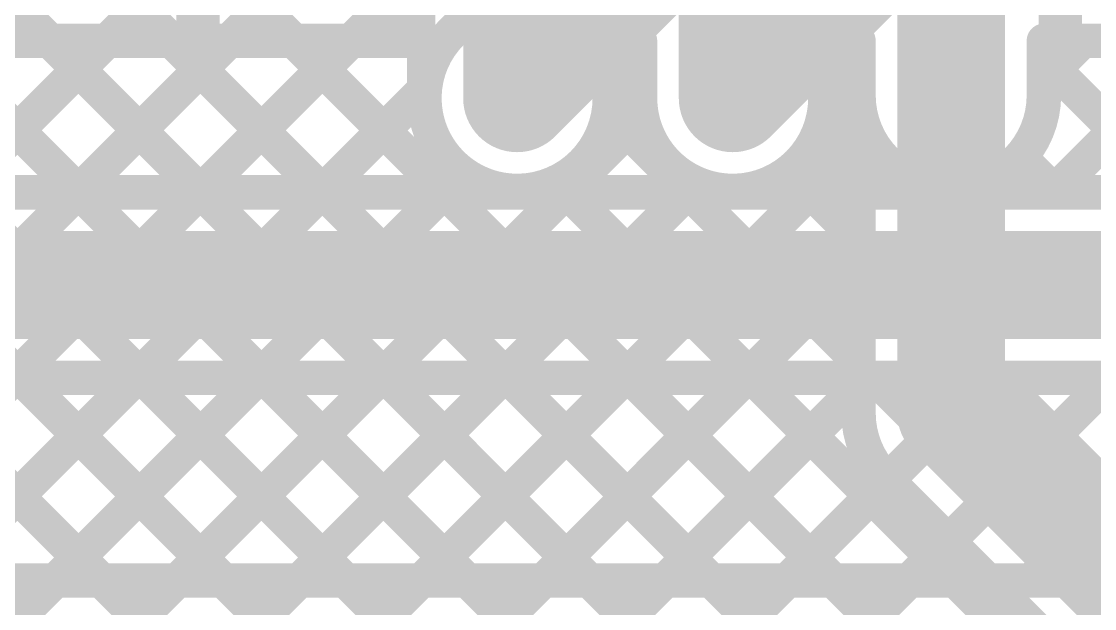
# Model space of a CAD drawing. Header units: millimetres. Extents: x -0.01 to 3.73, y -0.01 to 3.05.
# Drawn here: x 1.9701 to 2.2189, y 1.956 to 2.0921 of the extents above; entities that cross this region are included whole.
import ezdxf

# ---------------------------------------------------------------- set-up
doc = ezdxf.new("R2010")
doc.units = ezdxf.units.MM
doc.header["$MEASUREMENT"] = 0
for name, color, linetype in [('BottomLayer', 5, 'Continuous'), ('TopLayer', 1, 'Continuous'), ('ViaHoleLayer', 16, 'Continuous')]:
    doc.layers.add(name, color=color, linetype=linetype)

msp = doc.modelspace()

# ---------------------------------------------------------------- hatches: boundary and pattern name
at = {"layer": 'BottomLayer'}
h = msp.add_hatch(color=5, dxfattribs=at)
edge = h.paths.add_edge_path()
edge.add_arc((2.085, 2.0743), 0.01181, 0, 360)
h = msp.add_hatch(color=5, dxfattribs=at)
edge = h.paths.add_edge_path()
edge.add_arc((2.135, 2.0743), 0.01181, 0, 360)
h = msp.add_hatch(color=5, dxfattribs=at)
edge = h.paths.add_edge_path()
edge.add_arc((2.18567, 2.07497), 0.01181, 0, 360)
at = {"layer": 'TopLayer'}
h = msp.add_hatch(color=1, dxfattribs=at)
edge = h.paths.add_edge_path()
edge.add_arc((2.085, 2.0743), 0.01181, 0, 360)
h = msp.add_hatch(color=1, dxfattribs=at)
edge = h.paths.add_edge_path()
edge.add_arc((2.135, 2.0743), 0.01181, 0, 360)
h = msp.add_hatch(color=1, dxfattribs=at)
edge = h.paths.add_edge_path()
edge.add_arc((2.18567, 2.07497), 0.01181, 0, 360)
at = {"layer": 'ViaHoleLayer'}
h = msp.add_hatch(color=16, dxfattribs=at)
edge = h.paths.add_edge_path()
edge.add_arc((2.18567, 2.07497), 0.00591, 0, 360)
h = msp.add_hatch(color=16, dxfattribs=at)
edge = h.paths.add_edge_path()
edge.add_arc((2.085, 2.0743), 0.00591, 0, 360)
h = msp.add_hatch(color=16, dxfattribs=at)
edge = h.paths.add_edge_path()
edge.add_arc((2.135, 2.0743), 0.00591, 0, 360)

# ---------------------------------------------------------------- linework, layer by layer
at = {"layer": 'BottomLayer'}
for points, const_width in [([(1.68279, 1.7805), (2.14329, 2.241)], 0.008), ([(1.71108, 1.7805), (2.17158, 2.241)], 0.008), ([(1.73936, 1.7805), (2.19986, 2.241)], 0.008), ([(1.75716, 1.88315), (2.11502, 2.24101)], 0.008), ([(1.86327, 2.201), (2.15654, 1.90772)], 0.008), ([(1.89155, 2.201), (2.17256, 1.91999)], 0.008), ([(1.91983, 2.201), (2.2315, 1.88933)], 0.008), ([(1.94812, 2.201), (2.06558, 2.08354)], 0.008), ([(1.85645, 2.17953), (2.1575, 1.87848)], 0.008), ([(1.84547, 2.16222), (2.1575, 1.8502)], 0.008), ([(1.76334, 2.1595), (2.12722, 1.79563)], 0.008), ([(1.79163, 2.1595), (2.14136, 1.80977)], 0.008), ([(1.81991, 2.1595), (2.1555, 1.82391)], 0.008), ([(2.0698, 2.08951), (2.13649, 2.1562)], 0.008), ([(2.085, 2.0743), (2.1517, 2.141)], 0.025), ([(2.135, 2.0743), (2.1697, 2.109)], 0.025), ([(2.18567, 2.00133), (2.18567, 2.07497)], 0.025), ([(1.76765, 1.7805), (2.06361, 2.07646)], 0.008), ([(2.1002, 2.0591), (2.11358, 2.07248)], 0.008), ([(2.1502, 2.0591), (2.16417, 2.07306)], 0.008), ([(2.16417, 2.00133), (2.16417, 2.07306)], 0.008), ([(1.82422, 1.7805), (2.1139, 2.07018)], 0.008), ([(2.10925, 2.06815), (2.16417, 2.01324)], 0.008), ([(1.88078, 1.7805), (2.16417, 2.06388)], 0.008), ([(1.79593, 1.7805), (2.07235, 2.05692)], 0.008), ([(1.79593, 1.7805), (2.07235, 2.05692)], 0.008), ([(2.14829, 2.0574), (2.16417, 2.04152)], 0.008), ([(1.8525, 1.7805), (2.12654, 2.05454)], 0.008), ([(2.09423, 2.05489), (2.2315, 1.91762)], 0.008), ([(1.90907, 1.7805), (2.16417, 2.0356)], 0.008), ([(2.18567, 2.00133), (2.253, 1.934)], 0.025), ([(1.93735, 1.7805), (2.16417, 2.00731)], 0.008), ([(1.96564, 1.7805), (2.17087, 1.98573)], 0.008), ([(2.17046, 1.98613), (2.2315, 1.92509)], 0.008), ([(1.99392, 1.7805), (2.18501, 1.97159)], 0.008), ([(2.02221, 1.7805), (2.19915, 1.95744)], 0.008)]:
    msp.add_lwpolyline(points, dxfattribs=dict(at, const_width=const_width))
at = {"layer": 'BottomLayer', "const_width": 0.008}
for points in [[(2.1002, 2.0591, -1), (2.0698, 2.08951)], [(2.1502, 2.0591, -0.637827), (2.11358, 2.07248)], [(2.17046, 1.98613, -0.198912), (2.16417, 2.00133)], [(2.17046, 1.98613, -0.198912), (2.16417, 2.00133)]]:
    msp.add_lwpolyline(points, format="xyb", dxfattribs=at)
at = {"layer": 'BottomLayer'}
for points, const_width in [([(2.0678, 2.08951, 1), (2.0718, 2.08951, 1)], 0.004), ([(2.0678, 2.08951, 1), (2.0718, 2.08951, 1)], 0.004), ([(2.06358, 2.08354, 1), (2.06758, 2.08354, 1)], 0.004), ([(2.07875, 2.0743, 1), (2.09125, 2.0743, 1)], 0.0125), ([(2.12875, 2.0743, 1), (2.14125, 2.0743, 1)], 0.0125), ([(2.17942, 2.07497, 1), (2.19192, 2.07497, 1)], 0.0125), ([(2.06161, 2.07646, 1), (2.06561, 2.07646, 1)], 0.004), ([(2.11158, 2.07248, 1), (2.11558, 2.07248, 1)], 0.004), ([(2.11158, 2.07248, 1), (2.11558, 2.07248, 1)], 0.004), ([(2.16217, 2.07306, 1), (2.16617, 2.07306, 1)], 0.004), ([(2.16217, 2.07306, 1), (2.16617, 2.07306, 1)], 0.004), ([(2.1119, 2.07018, 1), (2.1159, 2.07018, 1)], 0.004), ([(2.10725, 2.06815, 1), (2.11125, 2.06815, 1)], 0.004), ([(2.16217, 2.06388, 1), (2.16617, 2.06388, 1)], 0.004), ([(2.0982, 2.0591, 1), (2.1022, 2.0591, 1)], 0.004), ([(2.0982, 2.0591, 1), (2.1022, 2.0591, 1)], 0.004), ([(2.1482, 2.0591, 1), (2.1522, 2.0591, 1)], 0.004), ([(2.1482, 2.0591, 1), (2.1522, 2.0591, 1)], 0.004), ([(2.07035, 2.05692, 1), (2.07435, 2.05692, 1)], 0.004), ([(2.07035, 2.05692, 1), (2.07435, 2.05692, 1)], 0.004), ([(2.14629, 2.0574, 1), (2.15029, 2.0574, 1)], 0.004), ([(2.09223, 2.05489, 1), (2.09623, 2.05489, 1)], 0.004), ([(2.12454, 2.05454, 1), (2.12854, 2.05454, 1)], 0.004), ([(2.16217, 2.04152, 1), (2.16617, 2.04152, 1)], 0.004), ([(2.16217, 2.0356, 1), (2.16617, 2.0356, 1)], 0.004), ([(2.16217, 2.01324, 1), (2.16617, 2.01324, 1)], 0.004), ([(2.17942, 2.00133, 1), (2.19192, 2.00133, 1)], 0.0125), ([(2.17942, 2.00133, 1), (2.19192, 2.00133, 1)], 0.0125), ([(2.16217, 2.00731, 1), (2.16617, 2.00731, 1)], 0.004), ([(2.16217, 2.00133, 1), (2.16617, 2.00133, 1)], 0.004), ([(2.16217, 2.00133, 1), (2.16617, 2.00133, 1)], 0.004), ([(2.16217, 2.00133, 1), (2.16617, 2.00133, 1)], 0.004), ([(2.16846, 1.98613, 1), (2.17246, 1.98613, 1)], 0.004), ([(2.16846, 1.98613, 1), (2.17246, 1.98613, 1)], 0.004), ([(2.16846, 1.98613, 1), (2.17246, 1.98613, 1)], 0.004), ([(2.16887, 1.98573, 1), (2.17287, 1.98573, 1)], 0.004), ([(2.18301, 1.97159, 1), (2.18701, 1.97159, 1)], 0.004), ([(2.19715, 1.95744, 1), (2.20115, 1.95744, 1)], 0.004)]:
    msp.add_lwpolyline(points, format="xyb", close=True, dxfattribs=dict(at, const_width=const_width))
at = {"layer": 'TopLayer'}
for points, const_width in [([(2.085, 2.0743), (2.085, 2.184)], 0.025), ([(2.135, 2.0743), (2.135, 2.184)], 0.025), ([(2.18567, 2.07497), (2.18567, 2.18467)], 0.025), ([(2.00996, 2.08761), (2.00996, 2.15561)], 0.008), ([(2.01204, 2.08761), (2.01204, 2.15561)], 0.008), ([(2.05996, 2.08761), (2.05996, 2.15561)], 0.008), ([(2.06204, 2.08761), (2.06204, 2.15561)], 0.008), ([(2.10996, 2.08761), (2.10996, 2.15561)], 0.008), ([(2.11204, 2.08761), (2.11204, 2.15561)], 0.008), ([(2.15996, 2.08761), (2.15996, 2.15561)], 0.008), ([(2.16204, 2.08761), (2.16204, 2.15561)], 0.008), ([(2.20996, 2.08761), (2.20996, 2.15561)], 0.008), ([(2.21204, 2.08761), (2.21204, 2.15561)], 0.008), ([(2.05996, 2.08916), (2.0635, 2.08562)], 0.008), ([(1.94838, 2.08761), (1.98348, 2.0525)], 0.008), ([(1.95479, 2.0525), (1.9899, 2.08761)], 0.008), ([(1.96204, 2.08761), (2.00996, 2.08761)], 0.008), ([(1.97666, 2.08761), (2.01177, 2.0525)], 0.008), ([(1.98308, 2.0525), (2.01818, 2.08761)], 0.008), ([(2.00494, 2.08761), (2.04005, 2.0525)], 0.008), ([(2.01136, 2.0525), (2.04647, 2.08761)], 0.008), ([(2.01204, 2.08761), (2.05996, 2.08761)], 0.008), ([(2.03323, 2.08761), (2.06833, 2.0525)], 0.008), ([(2.0635, 2.0743), (2.0635, 2.08761)], 0.008), ([(2.1065, 2.08761), (2.10996, 2.08761)], 0.008), ([(2.1065, 2.0743), (2.1065, 2.08761)], 0.008), ([(2.1135, 2.0743), (2.1135, 2.08761)], 0.008), ([(2.1565, 2.0743), (2.1565, 2.08761)], 0.008), ([(2.1565, 2.08761), (2.15996, 2.08761)], 0.008), ([(2.1565, 2.0845), (2.15961, 2.08761)], 0.008), ([(2.16417, 2.07497), (2.16417, 2.08761)], 0.008), ([(2.20717, 2.0786), (2.21617, 2.08761)], 0.008), ([(2.20717, 2.07497), (2.20717, 2.08761)], 0.008), ([(2.20935, 2.0525), (2.24446, 2.08761)], 0.008), ([(2.21204, 2.08761), (2.25996, 2.08761)], 0.008), ([(2.20717, 2.08337), (2.23804, 2.0525)], 0.008), ([(2.1565, 2.07747), (2.16503, 2.06894)], 0.008), ([(2.03965, 2.0525), (2.0635, 2.07635)], 0.008), ([(2.09622, 2.0525), (2.1139, 2.07018)], 0.008), ([(2.10627, 2.07114), (2.1249, 2.0525)], 0.008), ([(2.15278, 2.0525), (2.16618, 2.06589)], 0.008), ([(2.20166, 2.0606), (2.20976, 2.0525)], 0.008), ([(2.06793, 2.0525), (2.07235, 2.05692)], 0.008), ([(2.06793, 2.0525), (2.07235, 2.05692)], 0.008), ([(2.14829, 2.0574), (2.15319, 2.0525)], 0.008), ([(2.09423, 2.05489), (2.09662, 2.0525)], 0.008), ([(1.88391, 2.0525), (2.30709, 2.0525)], 0.008), ([(1.875, 2.031), (2.316, 2.031)], 0.025), ([(1.875, 2.0095), (2.316, 2.0095)], 0.008), ([(1.92136, 1.9625), (1.96836, 2.0095)], 0.008), ([(1.94163, 2.0095), (1.98863, 1.9625)], 0.008), ([(1.94965, 1.9625), (1.99665, 2.0095)], 0.008), ([(1.96991, 2.0095), (2.01691, 1.9625)], 0.008), ([(1.97793, 1.9625), (2.02493, 2.0095)], 0.008), ([(1.97793, 1.9625), (2.02493, 2.0095)], 0.008), ([(1.9982, 2.0095), (2.0452, 1.9625)], 0.008), ([(2.00622, 1.9625), (2.05322, 2.0095)], 0.008), ([(2.02648, 2.0095), (2.07348, 1.9625)], 0.008), ([(2.0345, 1.9625), (2.0815, 2.0095)], 0.008), ([(2.05477, 2.0095), (2.10177, 1.9625)], 0.008), ([(2.06278, 1.9625), (2.10978, 2.0095)], 0.008), ([(2.08305, 2.0095), (2.13005, 1.9625)], 0.008), ([(2.09107, 1.9625), (2.13807, 2.0095)], 0.008), ([(2.11133, 2.0095), (2.15833, 1.9625)], 0.008), ([(2.11935, 1.9625), (2.16635, 2.0095)], 0.008), ([(2.13962, 2.0095), (2.18662, 1.9625)], 0.008), ([(2.14764, 1.9625), (2.19464, 2.0095)], 0.008), ([(2.1679, 2.0095), (2.2149, 1.9625)], 0.008), ([(2.17592, 1.9625), (2.22292, 2.0095)], 0.008), ([(2.19619, 2.0095), (2.24319, 1.9625)], 0.008), ([(2.20421, 1.9625), (2.25121, 2.0095)], 0.008), ([(1.678, 1.9625), (3.548, 1.9625)], 0.008)]:
    msp.add_lwpolyline(points, dxfattribs=dict(at, const_width=const_width))
for points, const_width in [([(2.05796, 2.08916, 1), (2.06196, 2.08916, 1)], 0.004), ([(1.97466, 2.08761, 1), (1.97866, 2.08761, 1)], 0.004), ([(1.9879, 2.08761, 1), (1.9919, 2.08761, 1)], 0.004), ([(2.00294, 2.08761, 1), (2.00694, 2.08761, 1)], 0.004), ([(2.00796, 2.08761, 1), (2.01196, 2.08761, 1)], 0.004), ([(2.00796, 2.08761, 1), (2.01196, 2.08761, 1)], 0.004), ([(2.01004, 2.08761, 1), (2.01404, 2.08761, 1)], 0.004), ([(2.01004, 2.08761, 1), (2.01404, 2.08761, 1)], 0.004), ([(2.01618, 2.08761, 1), (2.02018, 2.08761, 1)], 0.004), ([(2.03123, 2.08761, 1), (2.03523, 2.08761, 1)], 0.004), ([(2.04447, 2.08761, 1), (2.04847, 2.08761, 1)], 0.004), ([(2.05796, 2.08761, 1), (2.06196, 2.08761, 1)], 0.004), ([(2.05796, 2.08761, 1), (2.06196, 2.08761, 1)], 0.004), ([(2.06004, 2.08761, 1), (2.06404, 2.08761, 1)], 0.004), ([(2.0615, 2.08761, 1), (2.0655, 2.08761, 1)], 0.004), ([(2.1045, 2.08761, 1), (2.1085, 2.08761, 1)], 0.004), ([(2.1045, 2.08761, 1), (2.1085, 2.08761, 1)], 0.004), ([(2.10796, 2.08761, 1), (2.11196, 2.08761, 1)], 0.004), ([(2.10796, 2.08761, 1), (2.11196, 2.08761, 1)], 0.004), ([(2.11004, 2.08761, 1), (2.11404, 2.08761, 1)], 0.004), ([(2.1115, 2.08761, 1), (2.1155, 2.08761, 1)], 0.004), ([(2.1545, 2.08761, 1), (2.1585, 2.08761, 1)], 0.004), ([(2.1545, 2.08761, 1), (2.1585, 2.08761, 1)], 0.004), ([(2.15761, 2.08761, 1), (2.16161, 2.08761, 1)], 0.004), ([(2.15796, 2.08761, 1), (2.16196, 2.08761, 1)], 0.004), ([(2.15796, 2.08761, 1), (2.16196, 2.08761, 1)], 0.004), ([(2.16004, 2.08761, 1), (2.16404, 2.08761, 1)], 0.004), ([(2.16217, 2.08761, 1), (2.16617, 2.08761, 1)], 0.004), ([(2.20517, 2.08761, 1), (2.20917, 2.08761, 1)], 0.004), ([(2.20796, 2.08761, 1), (2.21196, 2.08761, 1)], 0.004), ([(2.21004, 2.08761, 1), (2.21404, 2.08761, 1)], 0.004), ([(2.21004, 2.08761, 1), (2.21404, 2.08761, 1)], 0.004), ([(2.21418, 2.08761, 1), (2.21818, 2.08761, 1)], 0.004), ([(2.0615, 2.08562, 1), (2.0655, 2.08562, 1)], 0.004), ([(2.1545, 2.0845, 1), (2.1585, 2.0845, 1)], 0.004), ([(2.07875, 2.0743, 1), (2.09125, 2.0743, 1)], 0.0125), ([(2.12875, 2.0743, 1), (2.14125, 2.0743, 1)], 0.0125), ([(2.17942, 2.07497, 1), (2.19192, 2.07497, 1)], 0.0125), ([(2.20517, 2.08337, 1), (2.20917, 2.08337, 1)], 0.004), ([(2.1545, 2.07747, 1), (2.1585, 2.07747, 1)], 0.004), ([(2.20517, 2.0786, 1), (2.20917, 2.0786, 1)], 0.004), ([(2.0615, 2.07635, 1), (2.0655, 2.07635, 1)], 0.004), ([(2.0615, 2.0743, 1), (2.0655, 2.0743, 1)], 0.004), ([(2.0615, 2.0743, 1), (2.0655, 2.0743, 1)], 0.004), ([(2.1045, 2.0743, 1), (2.1085, 2.0743, 1)], 0.004), ([(2.1045, 2.0743, 1), (2.1085, 2.0743, 1)], 0.004), ([(2.1115, 2.0743, 1), (2.1155, 2.0743, 1)], 0.004), ([(2.1115, 2.0743, 1), (2.1155, 2.0743, 1)], 0.004), ([(2.1545, 2.0743, 1), (2.1585, 2.0743, 1)], 0.004), ([(2.1545, 2.0743, 1), (2.1585, 2.0743, 1)], 0.004), ([(2.16217, 2.07497, 1), (2.16617, 2.07497, 1)], 0.004), ([(2.16217, 2.07497, 1), (2.16617, 2.07497, 1)], 0.004), ([(2.20517, 2.07497, 1), (2.20917, 2.07497, 1)], 0.004), ([(2.20517, 2.07497, 1), (2.20917, 2.07497, 1)], 0.004), ([(2.10427, 2.07114, 1), (2.10827, 2.07114, 1)], 0.004), ([(2.1119, 2.07018, 1), (2.1159, 2.07018, 1)], 0.004), ([(2.16303, 2.06894, 1), (2.16703, 2.06894, 1)], 0.004), ([(2.16418, 2.06589, 1), (2.16818, 2.06589, 1)], 0.004), ([(2.19966, 2.0606, 1), (2.20366, 2.0606, 1)], 0.004), ([(2.07035, 2.05692, 1), (2.07435, 2.05692, 1)], 0.004), ([(2.07035, 2.05692, 1), (2.07435, 2.05692, 1)], 0.004), ([(2.14629, 2.0574, 1), (2.15029, 2.0574, 1)], 0.004), ([(2.09223, 2.05489, 1), (2.09623, 2.05489, 1)], 0.004), ([(1.98108, 2.0525, 1), (1.98508, 2.0525, 1)], 0.004), ([(1.98148, 2.0525, 1), (1.98548, 2.0525, 1)], 0.004), ([(2.00936, 2.0525, 1), (2.01336, 2.0525, 1)], 0.004), ([(2.00977, 2.0525, 1), (2.01377, 2.0525, 1)], 0.004), ([(2.03765, 2.0525, 1), (2.04165, 2.0525, 1)], 0.004), ([(2.03805, 2.0525, 1), (2.04205, 2.0525, 1)], 0.004), ([(2.06593, 2.0525, 1), (2.06993, 2.0525, 1)], 0.004), ([(2.06593, 2.0525, 1), (2.06993, 2.0525, 1)], 0.004), ([(2.06633, 2.0525, 1), (2.07033, 2.0525, 1)], 0.004), ([(2.09422, 2.0525, 1), (2.09822, 2.0525, 1)], 0.004), ([(2.09462, 2.0525, 1), (2.09862, 2.0525, 1)], 0.004), ([(2.1229, 2.0525, 1), (2.1269, 2.0525, 1)], 0.004), ([(2.15078, 2.0525, 1), (2.15478, 2.0525, 1)], 0.004), ([(2.15119, 2.0525, 1), (2.15519, 2.0525, 1)], 0.004), ([(2.20735, 2.0525, 1), (2.21135, 2.0525, 1)], 0.004), ([(2.20776, 2.0525, 1), (2.21176, 2.0525, 1)], 0.004), ([(1.96636, 2.0095, 1), (1.97036, 2.0095, 1)], 0.004), ([(1.96791, 2.0095, 1), (1.97191, 2.0095, 1)], 0.004), ([(1.99465, 2.0095, 1), (1.99865, 2.0095, 1)], 0.004), ([(1.9962, 2.0095, 1), (2.0002, 2.0095, 1)], 0.004), ([(2.02293, 2.0095, 1), (2.02693, 2.0095, 1)], 0.004), ([(2.02293, 2.0095, 1), (2.02693, 2.0095, 1)], 0.004), ([(2.02448, 2.0095, 1), (2.02848, 2.0095, 1)], 0.004), ([(2.05122, 2.0095, 1), (2.05522, 2.0095, 1)], 0.004), ([(2.05277, 2.0095, 1), (2.05677, 2.0095, 1)], 0.004), ([(2.0795, 2.0095, 1), (2.0835, 2.0095, 1)], 0.004), ([(2.08105, 2.0095, 1), (2.08505, 2.0095, 1)], 0.004), ([(2.10778, 2.0095, 1), (2.11178, 2.0095, 1)], 0.004), ([(2.10933, 2.0095, 1), (2.11333, 2.0095, 1)], 0.004), ([(2.13607, 2.0095, 1), (2.14007, 2.0095, 1)], 0.004), ([(2.13762, 2.0095, 1), (2.14162, 2.0095, 1)], 0.004), ([(2.16435, 2.0095, 1), (2.16835, 2.0095, 1)], 0.004), ([(2.1659, 2.0095, 1), (2.1699, 2.0095, 1)], 0.004), ([(2.19264, 2.0095, 1), (2.19664, 2.0095, 1)], 0.004), ([(2.19419, 2.0095, 1), (2.19819, 2.0095, 1)], 0.004), ([(1.97593, 1.9625, 1), (1.97993, 1.9625, 1)], 0.004), ([(1.97593, 1.9625, 1), (1.97993, 1.9625, 1)], 0.004), ([(1.98663, 1.9625, 1), (1.99063, 1.9625, 1)], 0.004), ([(2.00422, 1.9625, 1), (2.00822, 1.9625, 1)], 0.004), ([(2.01491, 1.9625, 1), (2.01891, 1.9625, 1)], 0.004), ([(2.0325, 1.9625, 1), (2.0365, 1.9625, 1)], 0.004), ([(2.0432, 1.9625, 1), (2.0472, 1.9625, 1)], 0.004), ([(2.06078, 1.9625, 1), (2.06478, 1.9625, 1)], 0.004), ([(2.07148, 1.9625, 1), (2.07548, 1.9625, 1)], 0.004), ([(2.08907, 1.9625, 1), (2.09307, 1.9625, 1)], 0.004), ([(2.09977, 1.9625, 1), (2.10377, 1.9625, 1)], 0.004), ([(2.11735, 1.9625, 1), (2.12135, 1.9625, 1)], 0.004), ([(2.12805, 1.9625, 1), (2.13205, 1.9625, 1)], 0.004), ([(2.14564, 1.9625, 1), (2.14964, 1.9625, 1)], 0.004), ([(2.15633, 1.9625, 1), (2.16033, 1.9625, 1)], 0.004), ([(2.17392, 1.9625, 1), (2.17792, 1.9625, 1)], 0.004), ([(2.18462, 1.9625, 1), (2.18862, 1.9625, 1)], 0.004), ([(2.20221, 1.9625, 1), (2.20621, 1.9625, 1)], 0.004), ([(2.2129, 1.9625, 1), (2.2169, 1.9625, 1)], 0.004)]:
    msp.add_lwpolyline(points, format="xyb", close=True, dxfattribs=dict(at, const_width=const_width))
at = {"layer": 'TopLayer', "const_width": 0.008}
for points in [[(2.1065, 2.0743, -1), (2.0635, 2.0743)], [(2.1565, 2.0743, -1), (2.1135, 2.0743)], [(2.20717, 2.07497, -1), (2.16417, 2.07497)]]:
    msp.add_lwpolyline(points, format="xyb", dxfattribs=at)

doc.saveas('drawing.dxf')
